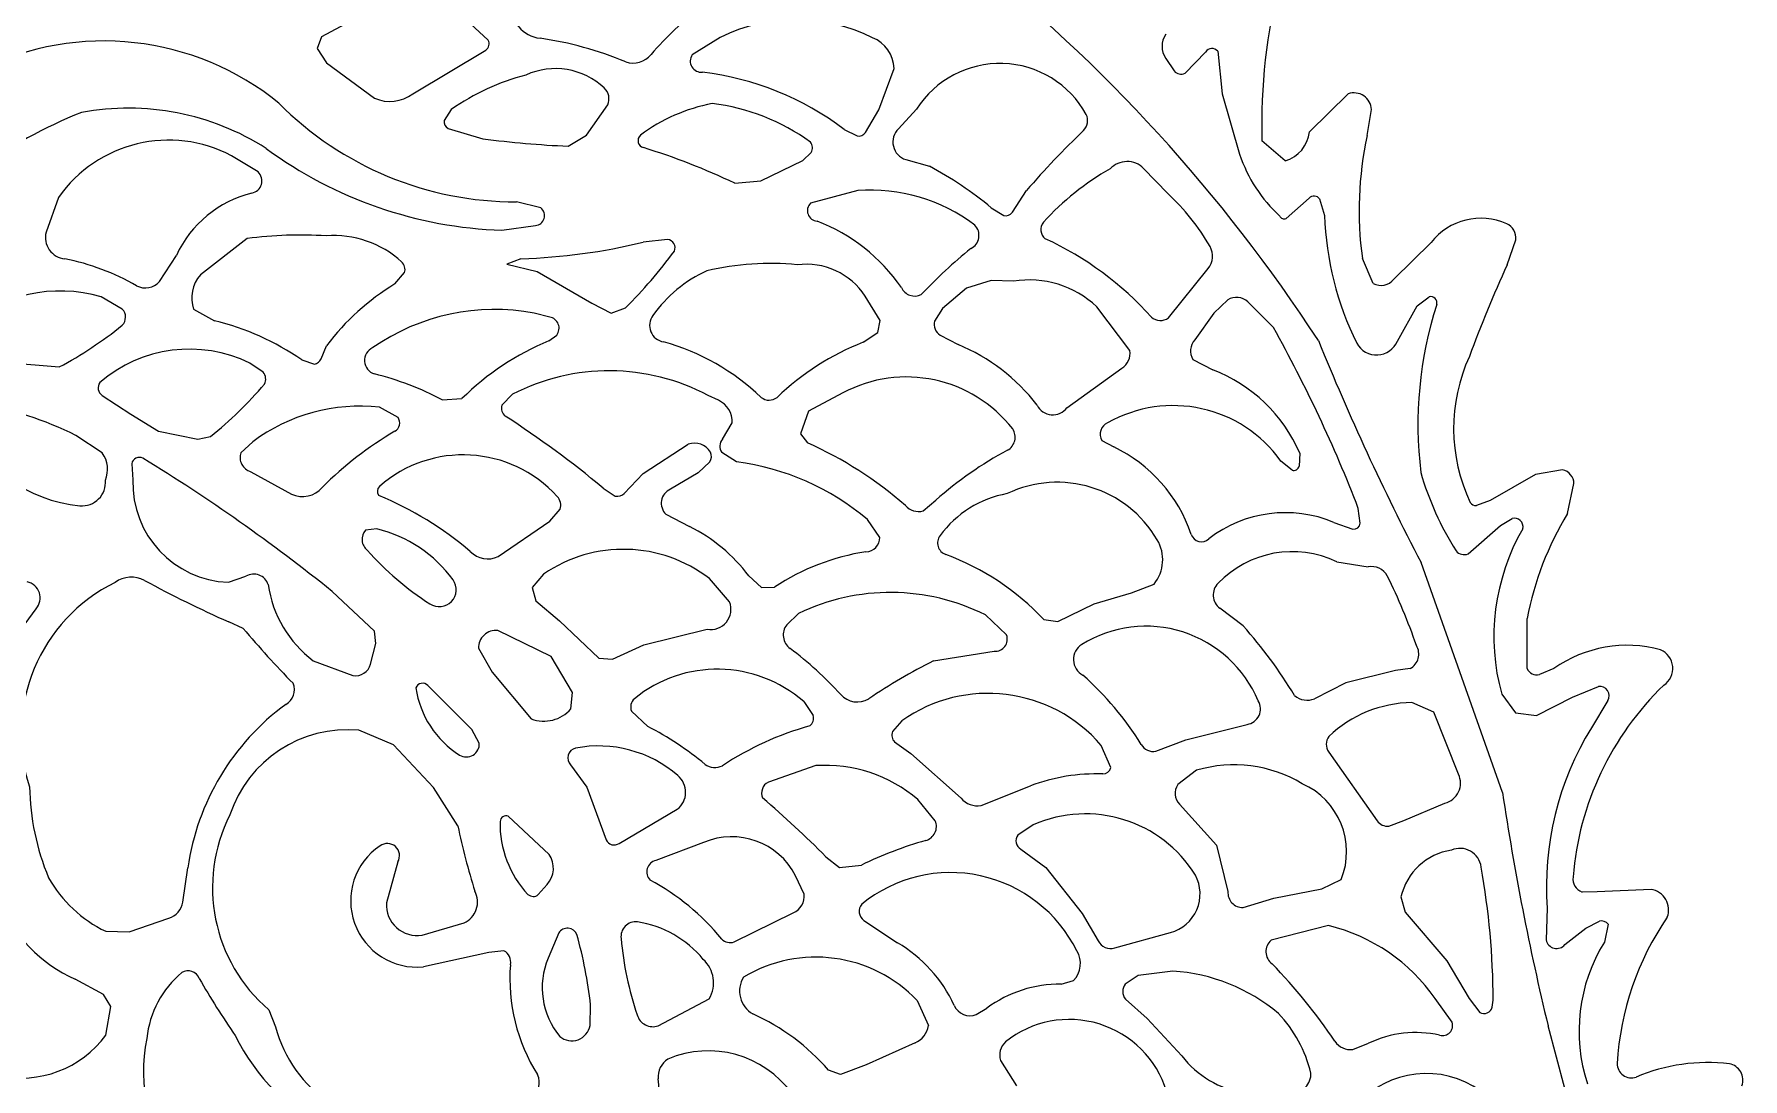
# Model space of a CAD drawing. Header units: millimetres. Extents: x 0.02 to 0.492, y 0.021 to 0.495.
# Drawn here: x 0.3916 to 0.4917, y 0.2789 to 0.34 of the extents above; entities that cross this region are included whole.
import ezdxf

# ---------------------------------------------------------------- set-up
doc = ezdxf.new("R2010")
doc.units = ezdxf.units.MM
doc.header["$MEASUREMENT"] = 0
doc.layers.add('WHITE', color=7, linetype='Continuous')

msp = doc.modelspace()

# ---------------------------------------------------------------- linework, layer by layer
at = {"layer": 'WHITE'}
for p, q in [((0.4117785036860717, 0.3416536652928869), (0.4084531829881024, 0.339860652427366)), ((0.4182225356753611, 0.3396777183222217), (0.4161577554676472, 0.3415717031806984)), ((0.4084531829881024, 0.339860652427366), (0.4082133982469345, 0.3391892112326935)), ((0.4082133982469345, 0.3391892112326935), (0.4087489895848417, 0.3383541334406533)), ((0.4318065213705797, 0.3398378614359144), (0.4301570912331882, 0.3388138097384978)), ((0.4087489895848417, 0.3383541334406533), (0.4115637401599232, 0.3362729821923441)), ((0.4138084738332923, 0.3365326713810984), (0.4180761031383607, 0.3390938432906183)), ((0.4578833204307007, 0.3386013039361551), (0.4583733330322997, 0.3378715766152127)), ((0.4590138052659566, 0.3377348634799693), (0.4602217273891068, 0.338981295835191)), ((0.4609255310502973, 0.3390262130858164), (0.4611954591677767, 0.3365263573913855)), ((0.4410858712315043, 0.3355935926657813), (0.4419859597938423, 0.3380209509216989)), ((0.4611954591677767, 0.3365263573913855), (0.4622088221423705, 0.3329959255297933)), ((0.4685697014407812, 0.3365305931634762), (0.4662922721259983, 0.3343185620587991)), ((0.4160559456727663, 0.335615328798838), (0.4156315542890465, 0.3349676308007748)), ((0.4239670715434915, 0.3341052105771719), (0.4252158067778229, 0.3358871864990819)), ((0.44030315599118, 0.3342634015655066), (0.4410858712315043, 0.3355935926657813)), ((0.443295627928914, 0.33563924753629), (0.4422329553578565, 0.3344883419272189)), ((0.4696701634852152, 0.334090467800795), (0.4699236096346519, 0.3356125987252425)), ((0.4158660703930027, 0.3345104484996577), (0.417912393021401, 0.3339065660169125)), ((0.439064387048623, 0.3344441606149962), (0.4398144645458683, 0.3340673689322578)), ((0.4228978170357581, 0.3334718810924638), (0.4239670715434915, 0.3341052105771719)), ((0.4648738621110381, 0.3326124566565754), (0.4635179266614974, 0.3337909365527633)), ((0.4047477188423979, 0.3319590204231891), (0.4031988034914394, 0.3329093779481167)), ((0.4341879729829272, 0.3314464562136885), (0.4366331118063563, 0.3326351887883914)), ((0.4366331118063563, 0.3326351887883914), (0.4371253371641802, 0.3331081992473489)), ((0.4426606288917875, 0.332683325551056), (0.4440463434367629, 0.3322989035540685)), ((0.4580020961693014, 0.3306934175377643), (0.4565905559878312, 0.3321671375059868)), ((0.4326515902951049, 0.3312984817110393), (0.4341879729829272, 0.3314464562136885)), ((0.3930576575650448, 0.3304679451751945), (0.3923309475179815, 0.3284300508123071)), ((0.4212969820493424, 0.329857923388065), (0.4198832849537583, 0.3302098780803096)), ((0.4398507563945044, 0.330875579272348), (0.4370889243010606, 0.3301325578364502)), ((0.4489058316549704, 0.3296011453343995), (0.4497399215644778, 0.3308726586819264)), ((0.4649263357863123, 0.3292368406232906), (0.4662818958834085, 0.3304232334123489)), ((0.466888629865935, 0.330379495142188), (0.4671772403923185, 0.3294218306621146)), ((0.4476725954216788, 0.3298662479281816), (0.4484030773024892, 0.3294098151386952)), ((0.4190237181692421, 0.3285491704056476), (0.4209871209358713, 0.3288285600744816)), ((0.4041051270998785, 0.3280615233232428), (0.4013655065901086, 0.3259373939000807)), ((0.4287193797000153, 0.3280063397758914), (0.4272894163369884, 0.3278509484557739)), ((0.4734207603982172, 0.3278304248249835), (0.4712374743208905, 0.3256906035282484)), ((0.4778735594570641, 0.3265298814919023), (0.4783818800967333, 0.3279895817939677)), ((0.3989687081086025, 0.3255514131943453), (0.3999605031515577, 0.3270806491517473)), ((0.4201372068613531, 0.3268819620775993), (0.4193154179445011, 0.3265580545701054)), ((0.4193154179445011, 0.3265580545701054), (0.4210816953443478, 0.3261320450082517)), ((0.4210816953443478, 0.3261320450082517), (0.4242813438030384, 0.3242815718955592)), ((0.4580370268053852, 0.3234259998624934), (0.4603760150543104, 0.32631110252305)), ((0.4700301611086926, 0.3254411315461757), (0.4693941834691104, 0.3268999979986313)), ((0.4127565641171609, 0.3254042907248992), (0.413326339916058, 0.3260671331599829)), ((0.4462141095198932, 0.3251533138353332), (0.4448151341451732, 0.3239670386139251)), ((0.4476573159739978, 0.3256034561804096), (0.4462141095198932, 0.3251533138353332)), ((0.448979041752166, 0.3255628887119902), (0.4476573159739978, 0.3256034561804096)), ((0.3967965648384256, 0.3239376160205415), (0.3955603456433546, 0.3246544225273541)), ((0.4242813438030384, 0.3242815718955592), (0.4254239379310402, 0.3237036275568413)), ((0.4411743711858902, 0.3232577931879171), (0.4402868064254253, 0.3246960577560171)), ((0.4615190051468763, 0.3244679291838521), (0.4606994634666159, 0.323694898929292)), ((0.4641839357926769, 0.3228576685877538), (0.462690589460811, 0.3243544256726467)), ((0.4714454303195952, 0.3220569973479916), (0.4726067538423873, 0.3241295273994399)), ((0.4726067538423873, 0.3241295273994399), (0.4733063013679971, 0.3246611314611131)), ((0.4009651527456544, 0.3239249400737014), (0.402185406938719, 0.3232464807980541)), ((0.4218163709802358, 0.3234696310445883), (0.4209151092765769, 0.3236924872035957)), ((0.4254239379310402, 0.3237036275568413), (0.4262525632755322, 0.3240092053724259)), ((0.4410304700772722, 0.3225578857147905), (0.4411743711858902, 0.3232577931879171)), ((0.4448151341451732, 0.3239670386139251), (0.444341340462417, 0.3232292896801562)), ((0.4557799760164772, 0.3215110282894539), (0.4538411395613831, 0.3240690107765877)), ((0.4606994634666159, 0.323694898929292), (0.4595805372348996, 0.3221351663827565)), ((0.4217666518059149, 0.3220813613656013), (0.4222267812667991, 0.3224163805757502)), ((0.4401764500924977, 0.3219948314289964), (0.4410304700772722, 0.3225578857147905)), ((0.4446797269384755, 0.3224057171334335), (0.4457290110051194, 0.3218593098699079)), ((0.4084325222089075, 0.3210185299618899), (0.4087528478229128, 0.3217910328278217)), ((0.3900325901027457, 0.3208121013341214), (0.3931000310142069, 0.320547543067599)), ((0.4050516808881792, 0.3202426444697418), (0.4042643563895832, 0.3207723452569182)), ((0.407298491456269, 0.3209685186046481), (0.4080478965679773, 0.3207182315627907)), ((0.4520991746903752, 0.3181647147383713), (0.4553049234136022, 0.3204721125020327)), ((0.459479630942406, 0.3209852155030063), (0.4606418499238986, 0.3203759843112487)), ((0.3956198085116462, 0.3188815799378498), (0.3972947419396871, 0.3177853445389345)), ((0.41294047187289, 0.317591076812214), (0.4118553648603526, 0.3181952230488933)), ((0.4155265131074083, 0.3186229127377216), (0.4166795964337817, 0.3186981112807413)), ((0.4196378807259675, 0.318951784002049), (0.4190199142494722, 0.3183105137774352)), ((0.4317037484253517, 0.3185999042709501), (0.4310943115196395, 0.3188764635140557)), ((0.4389810584496602, 0.3190277453999261), (0.4369744142603798, 0.3179583604990479)), ((0.3972947419396871, 0.3177853445389345), (0.3989184033411903, 0.3167959827985845)), ((0.4319325687862829, 0.3163281121854122), (0.4325034814542967, 0.317273280206276)), ((0.4369744142603798, 0.3179583604990479), (0.4365084669158712, 0.3166272864694967)), ((0.3956261854097639, 0.3155176391483842), (0.39407539940894, 0.316544985805737)), ((0.3989184033411903, 0.3167959827985845), (0.4012133697116448, 0.316331282509707)), ((0.4012133697116448, 0.316331282509707), (0.4019617238288449, 0.3164722779330672)), ((0.4044322828551266, 0.3161709092442544), (0.4037429276308163, 0.3155310910842798)), ((0.4365084669158712, 0.3166272864694967), (0.4369198923280032, 0.3161116291352872)), ((0.4541501617442361, 0.3162517875834152), (0.4548407871910875, 0.3158708856937351)), ((0.4272901262753506, 0.3143105808698733), (0.4299334208006878, 0.3160300914717524)), ((0.4327519657096464, 0.3149895082638386), (0.4318920298169391, 0.3155382524240093)), ((0.4657273696362784, 0.3154938731203809), (0.4656919024719823, 0.3147437432830211)), ((0.3973493020471575, 0.3148843847836833), (0.3974145176861759, 0.3139365393173322)), ((0.4043176598604667, 0.314412743452162), (0.4067040971645233, 0.3131053460168687)), ((0.4261853845335366, 0.3131457772830536), (0.4272901262753506, 0.3143105808698733)), ((0.4305026534311652, 0.3143608429147343), (0.4288880476072245, 0.3133954397210789)), ((0.4311919458646971, 0.3149859281512849), (0.4305026534311652, 0.3143608429147343)), ((0.465280905829074, 0.3145024724851226), (0.4646276488760372, 0.315036599283189)), ((0.4795250998300889, 0.3142617164063952), (0.4768865588256855, 0.3127320856116994)), ((0.4811188323592907, 0.3145272070299522), (0.4795250998300889, 0.3142617164063952)), ((0.4249423307664535, 0.3134630177924837), (0.4256603062494406, 0.3129912216707969)), ((0.4814018699053045, 0.3119667340834131), (0.4817831809213445, 0.3137189564448698)), ((0.4218237841145184, 0.311517074044983), (0.422431370509234, 0.3122191252460886)), ((0.4436865179769625, 0.3121258456267114), (0.4444256924108642, 0.312748016882173)), ((0.4692755777604546, 0.3114044013844818), (0.4691571930647737, 0.3122712320827155)), ((0.4768865588256855, 0.3127320856116994), (0.476069933327287, 0.3124435824210364)), ((0.4188070451238148, 0.3094573051892385), (0.4218237841145184, 0.311517074044983)), ((0.4286214991831268, 0.3119225634838319), (0.4300059612388853, 0.3112048780433087)), ((0.4411455595365462, 0.310569581743382), (0.4404262104705673, 0.3116113309339839)), ((0.4677331794942043, 0.3114526859453103), (0.4688385091372236, 0.311051850881168)), ((0.4755874045471323, 0.3096051932346896), (0.477483039161638, 0.3112703807137045)), ((0.477483039161638, 0.3112703807137045), (0.4781569025525229, 0.3116700282830533)), ((0.4116961162339766, 0.3110746903585294), (0.4110387198562628, 0.3109956179827046)), ((0.4678978684748743, 0.3091477036600488), (0.4697259564349171, 0.3088413509113861)), ((0.4030084308885903, 0.3079453458225598), (0.4040347302880467, 0.308305861258615)), ((0.4214593838432276, 0.3084228030901596), (0.4207888710172958, 0.3076365798907293)), ((0.4323479246722646, 0.3067960222924001), (0.4311784598895297, 0.3081612078087484)), ((0.4334719922183421, 0.308321761307836), (0.4342164922377199, 0.3076371805705257)), ((0.477602091579182, 0.2956419401693536), (0.4728313963526328, 0.3090971767557225)), ((0.4115550731426952, 0.3050866124770116), (0.4090736061120477, 0.3074153358971086)), ((0.4207888710172958, 0.3076365798907293), (0.42100464908658, 0.3068604891583946)), ((0.4342164922377199, 0.3076371805705257), (0.4349798981548578, 0.3076647917747388)), ((0.4536993661007969, 0.306677403494621), (0.4558844046242103, 0.3073206007048132)), ((0.4558844046242103, 0.3073206007048132), (0.4572070304584013, 0.3078443396199045)), ((0.3897546876231501, 0.3036712090950127), (0.3917508711601784, 0.306398532710183)), ((0.42100464908658, 0.3068604891583946), (0.4223890477408268, 0.3056839100636798)), ((0.4363929618169313, 0.30612278085227), (0.4356967329780591, 0.3054569754221053)), ((0.4515619174960053, 0.3056456445780736), (0.4536993661007969, 0.306677403494621)), ((0.4624147295971841, 0.3053959465344366), (0.4610499646679151, 0.3064234392273265)), ((0.4038727506863808, 0.3052458465603489), (0.4030247950939136, 0.3056327360832342)), ((0.4219129231659816, 0.3036036748872567), (0.4187797186605126, 0.3051160538395082)), ((0.4223890477408268, 0.3056839100636798), (0.4247038669972747, 0.3035127544243998)), ((0.4273324694040516, 0.3042827864932692), (0.4310408895329729, 0.3051995694427414)), ((0.4485662290491428, 0.304868236663119), (0.4473235408752116, 0.3060366765652242)), ((0.450743313444711, 0.3057739819183548), (0.4515619174960053, 0.3056456445780736)), ((0.479036156691732, 0.3029023547589421), (0.4790381909407558, 0.3058331027446072)), ((0.4113218032023547, 0.3031609965126055), (0.411640311892571, 0.3043713451455056)), ((0.411640311892571, 0.3043713451455056), (0.4115550731426952, 0.3050866124770116)), ((0.4255005002160314, 0.3034376510637996), (0.4273324694040516, 0.3042827864932692)), ((0.4079751665798191, 0.303355046731998), (0.4102903316033831, 0.3024915464609598)), ((0.4176457160577605, 0.3040849436567645), (0.4184515498998607, 0.3026832510106738)), ((0.423143775088268, 0.3015037359487626), (0.4219129231659816, 0.3036036748872567)), ((0.4247038669972747, 0.3035127544243998), (0.4255005002160314, 0.3034376510637996)), ((0.4442874286543362, 0.3033414793135893), (0.4478410800726169, 0.3039053127012596)), ((0.4184515498998607, 0.3026832510106738), (0.4207427923635623, 0.2999555817490334)), ((0.4713269331815563, 0.3027754942423028), (0.4684261233140207, 0.3020565317172655)), ((0.4721988935956841, 0.3028934827501754), (0.4713269331815563, 0.3027754942423028)), ((0.480612447247339, 0.3028969523722939), (0.4797584689921059, 0.3025495393111793)), ((0.4172607727295217, 0.2993217283303102), (0.4146820937392746, 0.3018983096081657)), ((0.4230623777857045, 0.3005337467638403), (0.423143775088268, 0.3015037359487626)), ((0.4684261233140207, 0.3020565317172655), (0.4665934548252871, 0.3011295457088047)), ((0.4775515861081755, 0.3014032416461074), (0.4783631573132548, 0.3003108492438288)), ((0.4795975214864182, 0.3001567483417843), (0.4817069927833117, 0.3012262864886412)), ((0.4817069927833117, 0.3012262864886412), (0.4832179833623006, 0.3018430228645501)), ((0.4275623367005544, 0.2995082173648673), (0.4266120456258258, 0.3003966822208991)), ((0.4366906137570556, 0.3009596926280544), (0.4372469034565455, 0.3001487032495648)), ((0.4735804400666191, 0.3003401364207549), (0.4722916159089237, 0.300901962451178)), ((0.475022870198743, 0.2967062175801966), (0.4735804400666191, 0.3003401364207549)), ((0.4783631573132548, 0.3003108492438288), (0.4795975214864182, 0.3001567483417843)), ((0.4837621778394695, 0.3010206962610476), (0.4828025086740818, 0.2994245941312342)), ((0.4126717439124915, 0.2984306124475732), (0.4106430191032037, 0.2992830558922623)), ((0.4176959294329025, 0.2985280906931949), (0.4172607727295217, 0.2993217283303102)), ((0.442435101811362, 0.2998434150058109), (0.4418881231591228, 0.2992051680396525)), ((0.4590600015789155, 0.2987319041226031), (0.4626485166287061, 0.2996306004225978)), ((0.4150194886562757, 0.2959382000382732), (0.4126717439124915, 0.2984306124475732)), ((0.4420114022141491, 0.2985984218041306), (0.4429601871106674, 0.2979234846225978)), ((0.4546602018513808, 0.2971107969624317), (0.4541040288766333, 0.2984013307442012)), ((0.4573126873358586, 0.2980529944932454), (0.4590600015789155, 0.2987319041226031)), ((0.4230448004565813, 0.2972514533581971), (0.4239846488958815, 0.2959483921034484)), ((0.4373901633667789, 0.2972138657286251), (0.4346184553249852, 0.2962529549354876)), ((0.4429601871106674, 0.2979234846225978), (0.4458992144624348, 0.2953105664745239)), ((0.4674271715382946, 0.2980077455101892), (0.4702658594301358, 0.293987358803711)), ((0.4596944897662597, 0.2969413565175055), (0.4585851049383106, 0.2961008700837932)), ((0.4164387519832248, 0.2936834511810845), (0.4150194886562757, 0.2959382000382732)), ((0.4239846488958815, 0.2959483921034484), (0.4251164975629011, 0.2928647104580188)), ((0.4443927240675941, 0.2939893788427095), (0.4433792759325154, 0.2952309447508593)), ((0.4470698760136564, 0.2948809328903644), (0.449969206459287, 0.2960311094650744)), ((0.4217857976974748, 0.2920219952205309), (0.4193941674089943, 0.2942573593312246)), ((0.4258817207079078, 0.292662247924418), (0.4292817982586977, 0.2946577412933643)), ((0.4586979020916608, 0.2949603115781109), (0.4608636861344599, 0.2925672003970304)), ((0.4718198755015225, 0.2940041720575244), (0.4742278289652417, 0.2950163112228443)), ((0.4501252544035353, 0.2937464707339388), (0.4492237196719213, 0.2931537857236525)), ((0.4709447966530115, 0.2936693313955405), (0.4718198755015225, 0.2940041720575244)), ((0.4308301412753942, 0.2927210850472246), (0.4280326727461091, 0.2916698977411949)), ((0.4494103789553913, 0.2923279485893089), (0.4508636780489647, 0.2912466519162727)), ((0.4608636861344599, 0.2925672003970304), (0.4615289117746078, 0.2898466460105779)), ((0.4003496195728695, 0.2892287205809213), (0.4006342001626488, 0.291232166042018)), ((0.4129264532932991, 0.2915768014282387), (0.4122551660402102, 0.2891760556610441)), ((0.4379933136679307, 0.2918841438022901), (0.4387764007758205, 0.2912546595458434)), ((0.4387764007758205, 0.2912546595458434), (0.4400699777749393, 0.2913927022198312)), ((0.4508636780489647, 0.2912466519162727), (0.4530007483547905, 0.2885653763787798)), ((0.421144435084763, 0.2896628810423689), (0.421666409027077, 0.2902558123566201)), ((0.4367170034960266, 0.2896978550912662), (0.436216175851766, 0.2907706643340464)), ((0.4670310423106119, 0.2900056612510324), (0.4681580344760316, 0.290551045654687)), ((0.4624115459827194, 0.2889134732636462), (0.4642063237555607, 0.289457634714495)), ((0.4642063237555607, 0.289457634714495), (0.4670310423106119, 0.2900056612510324)), ((0.4716568748857485, 0.2895325427367665), (0.4718983939795713, 0.288629624648802)), ((0.4831343413835532, 0.2898319403040904), (0.4822626351696889, 0.2898164865996021)), ((0.4862968584473674, 0.2899707108494088), (0.4831343413835532, 0.2898319403040904)), ((0.3972022687224261, 0.2874885612987275), (0.3995173476069151, 0.288283164642324)), ((0.432612709961427, 0.2868928454313953), (0.4360723933670405, 0.2886034476642837)), ((0.4402026545650955, 0.2881551878960258), (0.4421797472813538, 0.2868448261189948)), ((0.4530007483547905, 0.2885653763787798), (0.4539276744501076, 0.2869606466892128)), ((0.4718983939795713, 0.288629624648802), (0.4743396811549836, 0.2857837128569209)), ((0.4802216009442545, 0.2888641340554946), (0.4801558096097533, 0.2870128671157718)), ((0.4824798042094763, 0.287706428815589), (0.4832795282109137, 0.2881048348982062)), ((0.3958277191046286, 0.287518824988714), (0.3972022687224261, 0.2874885612987275)), ((0.4143426409204615, 0.2872926125350569), (0.4168011774326496, 0.2880135250987965)), ((0.4223508179824526, 0.2874220485106236), (0.4217202284993932, 0.2859470330453971)), ((0.4548988296758685, 0.2865421726457637), (0.4581619313946096, 0.2874450237328021)), ((0.4674127478915099, 0.2878482302067672), (0.4640541598848986, 0.2869903556444465)), ((0.4812586101851975, 0.2867403599819001), (0.4824798042094763, 0.287706428815589)), ((0.4837937753425712, 0.2879391786856645), (0.4835628365527748, 0.2868873645430929)), ((0.4182509068884858, 0.2862824284891664), (0.4144275671682107, 0.285441679038237)), ((0.4191390084443563, 0.2863774179095312), (0.4182509068884858, 0.2862824284891664)), ((0.4582966433869793, 0.2851921890668805), (0.4562744440316286, 0.2849302624032006)), ((0.4743396811549836, 0.2857837128569209), (0.4756561814032969, 0.2835917447695184)), ((0.3956860990292775, 0.283826619401103), (0.3940430633550048, 0.2847095287097612)), ((0.4517685602668981, 0.284421876971513), (0.4524919578153755, 0.2846355773240188)), ((0.4562744440316286, 0.2849302624032006), (0.4555169801095443, 0.2844335569573301)), ((0.3961237564159441, 0.2831180680537074), (0.3956860990292775, 0.283826619401103)), ((0.3958311202656652, 0.2814386165754147), (0.3961237564159441, 0.2831180680537074)), ((0.4241780476786317, 0.2820075412254052), (0.4242162971133538, 0.2832106508008365)), ((0.4281712943373902, 0.2819849929414511), (0.4311593942985604, 0.2835674711864268)), ((0.4433374725017217, 0.2834700524036192), (0.4439868305503487, 0.2820017310496646)), ((0.4555255182756033, 0.2835423771093136), (0.4567973021135275, 0.2824059960887652)), ((0.4746504580499623, 0.2821911046596091), (0.4736615087461601, 0.2835772555186649)), ((0.4756561814032969, 0.2835917447695184), (0.4762755211471741, 0.28276973302577)), ((0.4769923117674071, 0.2830742403695838), (0.4770532344722594, 0.2834925513136996)), ((0.4053790051385672, 0.2829178542397577), (0.4057722634002147, 0.2819328164260723)), ((0.4467913916825666, 0.282653782904885), (0.4474070761227916, 0.28301770453983)), ((0.4567973021135275, 0.2824059960887652), (0.4588179792823543, 0.2802201671781341)), ((0.4812587647431137, 0.2783119534665339), (0.4802709048213723, 0.2819796371728349)), ((0.4432080641734748, 0.2809974223991882), (0.4403453084365757, 0.2797114072419204)), ((0.4688412572650482, 0.2806019523178643), (0.4697598864392652, 0.2809614306557847)), ((0.4388410132017362, 0.279129761433512), (0.4381443896108216, 0.2793954910409407)), ((0.4403453084365757, 0.2797114072419204), (0.4388410132017362, 0.279129761433512)), ((0.4482122973231536, 0.2799553430562466), (0.4491521923241446, 0.278464529063877))]:
    msp.add_line(p, q, dxfattribs=at)
for centre, radius, start, end in [((0.3874027898085432, 0.2702898837107353), 0.0948197651565851, 33.11772933958479, 51.66255388210485), ((0.4985969245796271, 0.3347092238187457), 0.0350910151811401, 166.0345798807656, 181.499528905942), ((0.4214540233555618, 0.3416578796715702), 0.0018817281321427, 175.7399069059418, 263.9194197820977), ((0.444281035950664, 0.324422825487482), 0.0219349390982675, 128.3048430035256, 138.9079187163842), ((0.4362425569997925, 0.3309196292792262), 0.0099605861727227, 63.2863727457615, 116.446302905942), ((0.3957244476025653, 0.3234109322092194), 0.0162160143512516, 50.83806200483281, 116.4955495491301), ((0.4177966537382978, 0.3394742273502271), 0.000472, 306.3028889059435, 25.53897290594496), ((0.4183008737409281, 0.319326054629202), 0.020672799803738, 67.33206454745837, 81.78520266204255), ((0.4399293783819167, 0.3379156773334832), 0.002059274054674, 2.930334905942106, 67.41789654077374), ((0.4589332106350558, 0.3393105426539358), 0.001267, 145.690734905941, 214.0404459059412), ((0.4605896345509784, 0.3387529686133283), 0.000433, 39.12760190593934, 148.1758079059429), ((0.4266855011377327, 0.3397145820917962), 0.0013774306683879, 252.3541857010007, 320.5861120713188), ((0.4306996207246, 0.338450310865073), 0.0006530464608531, 146.1776149059447, 275.5800524996909), ((0.4481723060227691, 0.3325269902503649), 0.0057851650490612, 28.94781012073882, 147.4543039059423), ((0.4238196385375347, 0.3245481897624572), 0.0135187459976522, 104.5544152041157, 125.0499889059419), ((0.4221518532982655, 0.3338353741359135), 0.0041729921421315, 46.77685932893743, 114.4842392573448), ((0.4286967465394472, 0.3207450299015824), 0.0171800509903405, 52.88119590594177, 83.09188018693), ((0.458786595956826, 0.3382390310412466), 0.000553, 221.642026905945, 294.25929390594), ((0.4124581235818786, 0.3383734981514673), 0.002283, 246.9360709059416, 306.2621479059416), ((0.4244288946171362, 0.3362391748495053), 0.0008620478800336, 335.9008779059381, 47.64356568785512), ((0.4689093398543708, 0.335574104403472), 0.001015, 2.173488905943195, 109.5493789059424), ((0.4052171147821982, 0.308622189450236), 0.028922531344645, 111.9618860879978, 139.5417589200017), ((0.3971354734807528, 0.3206604943708326), 0.0150362488190875, 57.47276532358947, 100.4804292221371), ((0.4198463136203076, 0.34978173012951), 0.0195718869686928, 224.8266585856845, 270.1082319059419), ((0.433168004939781, 0.3260641181252223), 0.0100626669482857, 100.4828391038146, 126.8940128487898), ((0.4299299310097501, 0.3239238455568132), 0.0121169849091424, 53.83689211562664, 83.33063890164497), ((0.4524455624049193, 0.3349773220582501), 0.0008631551445064, 316.5117878276128, 23.90448272174776), ((0.4160710169656189, 0.3349043176433754), 0.000444, 171.8018369059434, 242.5101559059433), ((0.4398953231325978, 0.3345729437426985), 0.000512, 260.9134119059435, 322.801765905938), ((0.4429927548035834, 0.3337151920049703), 0.001084, 134.5010229059405, 252.1582379059403), ((0.484051899501497, 0.3016442732625925), 0.0450733884256733, 133.4187963889157, 139.5742469059418), ((0.4643452162041261, 0.3344946252210523), 0.001955, 285.6884939059429, 354.8330629059423), ((0.3995161322366713, 0.3259236395169052), 0.007897, 62.20314990594201, 144.8690519059416), ((0.4198483061237752, 0.353213095727155), 0.024677705678601, 233.647239335536, 268.0851459059418), ((0.4252111105235867, 0.388809550624521), 0.055386, 262.4275879059418, 267.6062449059419), ((0.4274138098519762, 0.3337964655463069), 0.0004261795793099, 132.2942881686071, 255.4667603775982), ((0.4159791900271463, 0.296460844833341), 0.0386216244339539, 64.4254179059418, 72.94444986134694), ((0.4367158667716007, 0.3333779678849311), 0.0004903479583134, 326.6221769059457, 42.04760341868512), ((0.4901100857291776, 0.3297054246241807), 0.020905, 167.891682905942, 187.7122949059418), ((0.4337751806514008, 0.3130690617440953), 0.021801, 50.3968129059419, 61.89215590594181), ((0.4627987697775489, 0.3179236803431547), 0.0164027222355352, 119.8750295073352, 137.4229557937811), ((0.4556195015658228, 0.3311947256470502), 0.0013742385214738, 45.04001890594253, 136.152983705506), ((0.4704285280437106, 0.3357654584833155), 0.0086737464734203, 198.6206369059421, 227.4200391986285), ((0.4042459816851274, 0.3314372353946651), 0.0007238782984575, 281.345251600955, 46.12211690594179), ((0.4059777492518168, 0.3242862353855005), 0.0066344554356837, 103.8607121165732, 155.0898079059419), ((0.4375173210122376, 0.3296940693813847), 0.0006130219142682, 134.3330279059446, 265.3674673263962), ((0.4405584817437481, 0.3206563617111879), 0.0102436947793403, 53.10881298840766, 93.96165690594181), ((0.449240151099546, 0.3211584015247861), 0.012949448319259, 29.80366115729941, 47.41938390594174), ((0.4665675962860208, 0.3301562946928885), 0.000391, 34.80918090594286, 136.9444019059391), ((0.420943776444025, 0.3294029269041529), 0.000576, 274.3156359059441, 52.17845190594127), ((0.4485070758327357, 0.3298927440213545), 0.000494, 257.8469769059424, 323.8230669059429), ((0.4648089826098311, 0.3294782469206079), 0.0002684190164923, 201.7721324710057, 295.9254569059435), ((0.485470589089959, 0.3300675613682095), 0.0183047418642892, 182.0216249059418, 206.3605469294742), ((0.4763398660296476, 0.3255526113785777), 0.0037026492926114, 65.94736931235785, 142.034652905942), ((0.3935455636777657, 0.3281239954824197), 0.0012525822450287, 165.8571959059417, 264.6133300921265), ((0.4071911963366932, 0.3053601034283913), 0.0229102223598283, 86.13741172755434, 97.7414299059419), ((0.409191610378089, 0.3223601206880528), 0.005875969725551, 47.65395667465076, 94.46156588092083), ((0.4336444591664088, 0.3191285212442488), 0.0106635200159414, 34.6642167716441, 68.98913700113238), ((0.4460955336003352, 0.3282493422204238), 0.0008569888391511, 296.3257705117715, 44.4081722972162), ((0.4512694557939199, 0.328593929856196), 0.0006959288682779, 142.0977240357491, 230.9405321606746), ((0.4774538443440678, 0.3280882704532097), 0.0009332683481659, 353.9298969059415, 64.95155182870377), ((0.4190852177411516, 0.361526994043106), 0.034661, 271.7392399059419, 283.6917509059419), ((0.4067415786396794, 0.3437617832393236), 0.0277640568694191, 314.6474569059419, 323.7176563091492), ((0.4286710940226107, 0.3275198222422256), 0.000488907779859, 337.4069232762344, 84.33209490594032), ((0.465282598855675, 0.3042874954774577), 0.0298605633298326, 129.0374184890543, 136.6326292203499), ((0.442887701484543, 0.3108092733731331), 0.0189857807498682, 41.77468460406214, 65.26778052092038), ((0.4594738701769866, 0.3270276922500238), 0.0011521138036175, 321.5392589059437, 29.47931483260587), ((0.3907345288895326, 0.3132613598942702), 0.0138794383109246, 60.18827920344319, 78.81017192716207), ((0.4126915342869057, 0.3262332517473816), 0.0006561810511458, 345.335434905939, 45.71444210698884), ((0.4342561532420848, 0.3190411253002716), 0.0078308469631184, 114.4036295466264, 144.7381005976575), ((0.4347006577954418, 0.3108456845443195), 0.0157622421897231, 84.13096504490788, 103.5010897578191), ((0.4368408179248531, 0.3224411697541995), 0.0041181739456726, 33.19879290594135, 97.3718051265627), ((0.5456071369881766, 0.2954482438293266), 0.0745245310280506, 155.3505189059417, 159.8133117883474), ((0.3981510191079807, 0.326240371040641), 0.001069241888307, 241.126845913068, 319.8836139059432), ((0.4029624439958687, 0.3245736523842193), 0.0021, 139.5035659059428, 197.9935919059423), ((0.4200577704520186, 0.3132892830461631), 0.014145, 121.0756049059419, 143.055383905942), ((0.4431866265161514, 0.3255458790270938), 0.000848071054471, 204.5461373723939, 297.2540428771704), ((0.4499043320563545, 0.3199151841470386), 0.005723, 46.53650490594192, 99.30437890594202), ((0.470493440665976, 0.3262452186383513), 0.000928, 240.0513489059414, 323.2985389059425), ((0.3931544287027606, 0.316263534333905), 0.008729, 74.000829905942, 130.4045729059419), ((0.4620348625713812, 0.3236893104597109), 0.000934, 45.4072419059429, 123.5256249059418), ((0.4958420862722052, 0.3171501942634911), 0.0231913697455013, 162.2976091430411, 186.8669658206127), ((0.473398188844514, 0.3243068611282933), 0.0003659928647623, 343.3604781347332, 104.5404579059413), ((0.3962960453946199, 0.3234634139022939), 0.000689483402685, 316.3180428989166, 43.45339890593858), ((0.3986379726825395, 0.3084065928537977), 0.015258, 55.41660890594184, 76.55589390594183), ((0.4185847629269501, 0.3114534973757717), 0.0124588677701788, 79.21972190594205, 124.8557400374736), ((0.4217131339027206, 0.3228228180068207), 0.000655, 321.6462359059397, 80.93157690593863), ((0.4286362614911461, 0.3229782430475513), 0.0009695824036837, 142.9824843556158, 261.3189537595125), ((0.4451018233886407, 0.3230604503514376), 0.000779, 167.4824559059422, 237.1907459059415), ((0.4575609851442467, 0.324039421015719), 0.0007764671109352, 228.524902688572, 307.8130279059429), ((0.3821504163762326, 0.3411470210837), 0.0233287924088661, 297.9927959059419, 308.883064736553), ((0.4603017245846329, 0.3214924807624221), 0.000966, 138.2941929059424, 211.676275905942), ((0.3926303382278959, 0.2827821047172616), 0.0820120000000032, 21.07384490594202, 29.2522089059417), ((0.4007347352071731, 0.3135634068624715), 0.0080266442842726, 63.91282890594187, 130.8190352530139), ((0.4118024350795991, 0.3209273478926306), 0.0008225047050718, 114.2689698089487, 253.0033973301024), ((0.4279990243336948, 0.3071942913491416), 0.016139, 112.7162979059419, 134.5371099059419), ((0.4248116640352229, 0.3089406420800802), 0.0135865043465108, 46.29715104666845, 74.29237530171143), ((0.4459284243511804, 0.3074447773378811), 0.0156457432526207, 111.5700379059418, 133.6369023865822), ((0.4413591129417435, 0.3113537041376859), 0.0113782143100397, 37.73906546668952, 67.41470690594173), ((0.4547904346509087, 0.3213354353345017), 0.001005, 300.7924129059432, 10.06232690594262), ((0.606915027225558, 0.3790059134382064), 0.1512139263844694, 202.1081160114334, 207.5367069059417), ((0.4702293925137007, 0.3225653481372675), 0.0013180168702722, 208.3281885380911, 337.3131879059408), ((0.4848841449536348, 0.3169433296086933), 0.0101440301082439, 155.4056818592476, 205.2837211629706), ((0.4045270217231771, 0.3198328947363707), 0.0006657042011422, 334.6159383140395, 37.98922090593987), ((0.4079681099464241, 0.3212168888549475), 0.000505, 279.0904399059417, 336.8717939059413), ((0.4073057318633176, 0.3030873452394048), 0.017576549768312, 62.11405390594175, 75.98615638649811), ((0.4252941501097152, 0.3079709588664557), 0.012352, 61.99343990594183, 117.2531869059418), ((0.4574414403331523, 0.3119524755737059), 0.009011, 23.1418129059419, 69.19632190594214), ((0.3958967898072369, 0.3193194834576276), 0.0005181487534877, 142.0972623782461, 237.6859629059434), ((0.3862424148695894, 0.3358273431780975), 0.0249342179503571, 309.0819429059418, 319.2385602631423), ((0.4427017711302645, 0.3120723635290171), 0.0078880314288027, 37.91358068690803, 118.1441129059419), ((0.3850581590168423, 0.2984514501725027), 0.020216, 63.5097999059419, 80.68920290594184), ((0.4107258387916823, 0.3077149152356565), 0.0105409999999999, 83.8486319059419, 126.6592619059419), ((0.4195648489181751, 0.3181286426135333), 0.0005744831706964, 161.5436419059385, 233.1299760532517), ((0.4310955802800896, 0.3173289154798554), 0.001409, 357.7370509059405, 64.42888490594142), ((0.4346618176483088, 0.3193604247266077), 0.0007560075752052, 232.235867798588, 308.4105189493577), ((0.4512735892136225, 0.3187582592882981), 0.0010168021007909, 205.6616935577918, 324.2862169059399), ((0.4583156945389942, 0.3105322917474246), 0.0077543248532454, 35.51223690594188, 119.6576179314536), ((0.3950349862914093, 0.3205737770344954), 0.0081779468906975, 201.4713814473556, 264.9688400126109), ((0.4124660698040562, 0.3172747045931167), 0.0005702181196089, 300.0223805966988, 33.6987769059408), ((0.3868565237858304, 0.2676440055173857), 0.0595811260319144, 50.26586890594186, 57.09921102683233), ((0.4547477755958281, 0.3166215607278497), 0.0007027620464707, 112.5096787869712, 211.7471209059449), ((0.4233487196593851, 0.2986686537061399), 0.0209847707628734, 120.3314747444651, 135.0107378293403), ((0.4324586127138181, 0.3159051431720042), 0.000675, 141.1987539059412, 212.9250749059393), ((0.4269401890939781, 0.2942202348200599), 0.0240588366656407, 49.24805505809748, 65.49302190594204), ((0.4481848284199526, 0.3164377388787033), 0.0008830108688636, 299.9330261087563, 33.05252015745285), ((0.394265285038852, 0.3145540571020728), 0.0016674951812589, 337.5128233175684, 35.30030490594173), ((0.3977973459837226, 0.314798891241976), 0.0004561277395274, 62.96690378616292, 169.1969659059401), ((0.3423704737556828, 0.224392948654655), 0.1064989420115837, 51.22036890594182, 58.50716742197614), ((0.4045574157705398, 0.3152428115840554), 0.000864, 160.5091189059426, 253.8892289059391), ((0.4167535577577426, 0.3079506846041247), 0.0074510728508232, 42.35470743631993, 131.1524795160056), ((0.4302891488668907, 0.3149825594404868), 0.0011062846892242, 31.94662501947205, 108.7568099059407), ((0.4306995771380627, 0.315308434411029), 0.0005885892035551, 326.7748149059428, 26.15951648647469), ((0.4587095038839261, 0.2967134215450663), 0.0214740661688172, 118.0078595478401, 131.6950359059419), ((0.4509471486931017, 0.3078474797403607), 0.0089182657420398, 19.00476896009288, 64.11339690594188), ((0.4309075409210442, 0.3003935827639195), 0.014712, 49.68417690594191, 82.7979499059419), ((0.4653686455739588, 0.3148237056359143), 0.000333, 254.7231849059431, 346.105952905944), ((0.4895590339495579, 0.319150033365974), 0.0174089537310481, 195.911494673179, 212.5391554691916), ((0.4809354091866122, 0.3136992819489668), 0.000848, 1.329441905942992, 77.50813990594254), ((0.3944410015580783, 0.3137923916141898), 0.0013706014561021, 264.8428286393562, 5.185995675175458), ((0.403228782357859, 0.313758170801001), 0.005817, 178.2428459059422, 267.8290819059419), ((0.4073445234942673, 0.3144856572048222), 0.001521645444714, 245.1099999059413, 319.8417336170319), ((0.4121261611156867, 0.3132723792889904), 0.000399311593462, 133.7035062024241, 218.7203303532644), ((0.4257865084863096, 0.3135316825809553), 0.000555, 256.8564579059444, 315.9468899059405), ((0.4292572318599416, 0.312568071007901), 0.000906, 114.0471409059435, 225.4371129059404), ((0.4497296053432638, 0.3069617786944402), 0.0062737985958181, 100.4018016674542, 143.6851129601804), ((0.4515267908295927, 0.3070180803292291), 0.0067801344499784, 30.18544639508906, 115.6030061928098), ((0.4040207600611248, 0.294220968129992), 0.0203530246234632, 49.75634941150997, 67.48449142034055), ((0.4217037028271663, 0.3124483291432062), 0.0007629119752499, 342.5163909059418, 43.20322888979317), ((0.4434154954920594, 0.3130976192620108), 0.0010088593487628, 220.2453209431267, 285.5835029059403), ((0.4760306023440681, 0.312826321086049), 0.0003847542227664, 214.0655585310459, 275.8672329059432), ((0.4256360019097559, 0.302426433336998), 0.009806, 36.95560290594198, 63.53561890594178), ((0.4649013655686229, 0.3046587103888879), 0.0073605213110473, 67.37301590594181, 127.6639181570472), ((0.468871185645265, 0.3114585402538128), 0.000408, 265.4062909059409, 352.3747439059446), ((0.4783014121444142, 0.3111913744445028), 0.0004999925192518, 347.3606210587557, 106.7995039059405), ((0.4975501790557245, 0.3022215079401949), 0.018861, 148.8897429059419, 168.960551905942), ((0.4116257042103655, 0.3104563693669304), 0.0007970819917522, 137.4270469059434, 232.5597629226464), ((0.4098305219171092, 0.3034523672763993), 0.0078473085400984, 36.18255606200537, 76.24699490594169), ((0.4403157714043645, 0.3105663699079522), 0.0008297943481347, 271.1183586714781, 0.2217719059415346), ((0.4452262872019965, 0.3102450332439067), 0.0007010493762606, 141.9355198138658, 251.9506972121847), ((0.4554335197792675, 0.3092660065819122), 0.0022729885789123, 321.2839279059417, 30.71963835127474), ((0.4599707991701058, 0.310923272894817), 0.0006158912943391, 196.1767309603588, 314.6819855144), ((0.4897346962410192, 0.3047637842117214), 0.0126380939561432, 150.0045127859621, 195.4207829059421), ((0.4240027357982472, 0.3211398976253301), 0.0171313110346688, 221.3432320864502, 237.5475779557538), ((0.418186310928042, 0.3106903618611053), 0.0013804853124307, 222.567864827985, 296.721182905942), ((0.42613881235426, 0.3016003784617642), 0.008273, 52.47062590594181, 124.4458119059419), ((0.442504673303176, 0.2961758964750553), 0.0137337888523101, 99.10252083446525, 123.223223905942), ((0.4396192160717563, 0.2952311109264096), 0.0153263717531508, 43.46338290594185, 69.4103617555333), ((0.4652957538944703, 0.3036990550839071), 0.0060381099357201, 64.47222890594213, 136.0516035270969), ((0.4753622989074638, 0.3101907071020799), 0.0006272950166524, 220.1566198346572, 291.0296679059415), ((0.3973260719998826, 0.3066094972547518), 0.0016388096694093, 61.86771628735507, 125.6628931431092), ((0.4044841320023383, 0.3075307709906017), 0.0008959502354357, 18.00414745906188, 120.1053999059423), ((0.4699352140555304, 0.3078102221461581), 0.0010521479374429, 28.89944809938993, 101.4718299059415), ((0.4391707200423716, 0.2926453054327047), 0.035350156448254, 19.15310720845129, 26.31944887997781), ((0.4007824410424243, 0.2990650506312246), 0.0099119140543652, 116.4299110000554, 198.1462725146967), ((0.391030280022357, 0.307031153633634), 0.0009588851968274, 318.7194759059406, 78.11153702602957), ((0.4291121745223616, 0.364912075580927), 0.064765665724414, 241.3893264601382, 246.246885905942), ((0.4120717376403311, 0.3087913053074909), 0.0068069671479627, 188.3083436870236, 232.9996209059421), ((0.4153566641163821, 0.3075106875278971), 0.0009911560378715, 236.5333831886565, 35.41833118231761), ((0.4417704606019989, 0.2949350609855323), 0.012413, 63.42556690594181, 115.6717709059417), ((0.4616399675467738, 0.3072008329864129), 0.0009759326071651, 135.1125150024682, 232.8033249059447), ((0.4312479870838642, 0.3063632853034285), 0.001182, 259.9091539059414, 21.47564790594318), ((0.4483983894870105, 0.3428157023479914), 0.0582582747299333, 220.157012905942, 224.431811359783), ((0.4186594255471368, 0.3041092144447315), 0.001014, 83.18682690594149, 181.3715449059428), ((0.4364628884260869, 0.3048582577894075), 0.0009723461185432, 141.9938989059413, 233.6885891179067), ((0.4567184068443689, 0.2982407881003433), 0.0071348939305163, 22.81098400332654, 121.7492513870691), ((0.4423305951058447, 0.2874209857353557), 0.0269531384813477, 31.02222981273619, 41.82800490594181), ((0.4478890222498688, 0.3046237147806277), 0.00072, 266.1820579059398, 19.85334190594229), ((0.4535268964395398, 0.3034272993174593), 0.0010452260837219, 122.5839670687146, 241.5802467559695), ((0.471723440962581, 0.3037464812200978), 0.0009765559871378, 299.1348489059417, 30.59167252948715), ((0.4848933279148839, 0.2968361760975425), 0.0074201717191955, 74.64671933476231, 125.234534905942), ((0.4104617936520554, 0.3033567197186747), 0.000882, 258.7902419059423, 347.1788529059402), ((0.4235721530513958, 0.2875442208690971), 0.0206134776372605, 42.15140193512712, 53.3145415101304), ((0.4589134192593473, 0.2739885238731374), 0.0327950544178086, 116.4861579059417, 124.1517439668523), ((0.4863857377961373, 0.3029068173173232), 0.001183050968201, 303.9224810392676, 66.47423803399577), ((0.4316301066753533, 0.2951648708554039), 0.0076934187004702, 48.86990890594204, 129.1230419924531), ((0.4411395353017929, 0.2890152239266314), 0.0179840486715469, 31.65928711210868, 48.61340052033527), ((0.4796108009937923, 0.3031630172343959), 0.000631, 204.3993599059426, 283.5339909059414), ((0.4058845334893325, 0.3016560723494099), 0.0009867264239285, 299.3095238144985, 22.35822859600027), ((0.4143720925315356, 0.3016238202658758), 0.0004140593530285, 41.5231569059446, 159.9401146916834), ((0.4195197493951753, 0.3025668753729225), 0.0055942434778718, 188.2323988570298, 237.8733935453751), ((0.4271920560931072, 0.300654381201652), 0.00063468173665, 131.0017296937012, 203.955604905946), ((0.439828617556258, 0.3022438696528271), 0.0013035125058273, 221.6395543744334, 301.1405775302883), ((0.4474758451527504, 0.292699819582899), 0.008743, 40.70185690594183, 125.2079849059419), ((0.4661621240208648, 0.3021863663643332), 0.0011414535298449, 230.0094707640681, 292.2023369059419), ((0.499200772445613, 0.2892995464519259), 0.0175255446836035, 133.9116335636711, 175.4170913843419), ((0.4833003607806318, 0.3013063078927549), 0.000543, 328.2652029059449, 98.72591790594439), ((0.4148662460308474, 0.2892003182261989), 0.0143763533325095, 126.2391604847224, 171.8750329059421), ((0.4214858713106695, 0.3019165107835387), 0.002097, 249.246182905942, 318.7457899059422), ((0.4366948816706905, 0.2999925179856631), 0.0005736914577704, 307.9291737314514, 15.79796690594196), ((0.4625241118554707, 0.3005291848993001), 0.0009071552289294, 277.8822249059434, 31.77889571311736), ((0.4723864164890713, 0.2937173785713813), 0.0071852092993754, 90.75597390594174, 133.5157673695042), ((0.409977647078101, 0.2920753498119082), 0.00723835249712, 84.72574690594189, 161.8832837704448), ((0.4187462306597694, 0.2825635433793781), 0.0191009345896185, 50.44173259880946, 62.51259290594201), ((0.4419919440775453, 0.2819122071050023), 0.0183081027080784, 105.6682778527068, 123.3326620113358), ((0.4424373553264707, 0.2990008642796517), 0.000586, 159.5957709059426, 223.374328905946), ((0.497772046408944, 0.2901705279436313), 0.017599, 148.2759259059419, 184.257046905942), ((0.4169341265347135, 0.2984854283307758), 0.0007629965483908, 239.3167641392976, 3.205320905939425), ((0.4234668966685626, 0.2976622333504479), 0.0005889867691235, 103.0239964581587, 224.2215749059402), ((0.4246790015637774, 0.2912892430462426), 0.0070758024041007, 49.07576224039237, 100.9563800121988), ((0.4571723577174982, 0.2988839875497775), 0.0008427584836676, 210.6420135158836, 279.5850959059418), ((0.4680622822961721, 0.298459769998504), 0.0007795459016684, 143.0854004329843, 215.4404259059425), ((0.4314862770986355, 0.29806421027929), 0.0009646584086817, 233.3835580900665, 297.4966325814259), ((0.4379228445614329, 0.2887866843051086), 0.008444, 49.74501690594194, 93.61684790594173), ((0.4541985736097225, 0.2971948984152337), 0.0004692266913337, 270.9793433485627, 349.6748449059396), ((0.4618920835220119, 0.2895187494450952), 0.0077410925628568, 59.00189369292601, 106.4923169059417), ((0.4285205268124599, 0.2956593359055217), 0.0012580643790997, 307.2369929059437, 50.8928010098175), ((0.4349573453965502, 0.2956032383543416), 0.0007327879068471, 117.5463999059419, 202.6926804876304), ((0.4538180385349948, 0.2858242331599841), 0.010908429412817, 87.95870927847788, 110.660569905942), ((0.4593333992121845, 0.2955990168386232), 0.000901, 146.1517069059422, 225.1442569059412), ((0.4641219519785815, 0.29217447986891), 0.004350344879907, 338.0885199059426, 66.18116441243406), ((0.4739347630796857, 0.29618616095111), 0.001206, 284.0640569059429, 25.5452889059423), ((0.4059570076038519, 0.2962523012967706), 0.0145960836142112, 181.0766358972454, 202.5494352788719), ((0.3923310786401425, 0.2462823929008137), 0.0645333975009318, 44.96202790594185, 49.45431179425365), ((0.4468562170462242, 0.2961084775313595), 0.001246, 219.8200159059417, 279.8736419059431), ((0.6313410636262328, 0.3185817081480438), 0.155441, 188.4866299059419, 193.6194729059419), ((0.4114625137193584, 0.2900662880483167), 0.0093866491661247, 153.0109266269801, 229.6013269059418), ((0.4192678690281694, 0.293926029981102), 0.0003545848547974, 69.13381290593992, 176.6045478249069), ((0.4531812289102018, 0.2868052224375117), 0.0075841880315593, 31.85750292344996, 113.7621159059419), ((0.4602548757447543, 0.3030389343970996), 0.0448037695701022, 192.0526349059418, 197.1088813227111), ((0.4249044282686176, 0.2937855445494545), 0.0059926978329794, 178.455851763766, 223.3214232434638), ((0.4435957662358964, 0.2936577324570163), 0.0008632097720993, 286.0349734514576, 22.59416990593785), ((0.4496518427780623, 0.2928165386243497), 0.000545, 141.7712959059413, 243.7011699059415), ((0.4708828366886003, 0.2944207813025936), 0.000754, 215.0877909059447, 274.713596905943), ((0.4140421409332217, 0.2892973097040187), 0.0038748472503487, 123.8486167083302, 275.7085799059417), ((0.4123118869878092, 0.2919425126135004), 0.000715147827284, 329.2443089059398, 126.7647462683094), ((0.4255857730269118, 0.293091032217639), 0.000521, 205.7470429059435, 304.6135069059378), ((0.4324693100715316, 0.2888357002969367), 0.004217, 27.31282690594185, 112.873941905942), ((0.4496241560972214, 0.2719910689576641), 0.0216265044945685, 105.5289210880677, 116.2175699059419), ((0.4751355390948971, 0.2887394869910422), 0.0035679184542024, 98.53252535386363, 167.157364905942), ((0.4751071916662489, 0.2911191573260333), 0.0012532648658687, 7.255750419259898, 113.5642939050743), ((0.420609315049344, 0.2912143953328097), 0.001427, 317.7979569059413, 34.46776290594102), ((0.4281996032680259, 0.2909961990148702), 0.0006940718788418, 103.9165829059408, 223.841296674089), ((0.4319597354616078, 0.2833457170373534), 0.0450937380722462, 0.1865669059419263, 10.13069768378574), ((0.3991302070094365, 0.2944057100527894), 0.0076377753467346, 209.4112671518717, 244.3807499059421), ((0.4212343543162548, 0.2784008951089321), 0.0137314899214003, 39.12099830225224, 61.91444034742557), ((0.4452885648361531, 0.2827036242936719), 0.0082513640669738, 26.39833123358213, 129.1071077548918), ((0.4575487540259293, 0.2897103448043933), 0.0023468417166176, 285.1458889059415, 27.89224588622855), ((0.482544787798716, 0.2905877149279845), 0.0008212205797265, 172.1508558088198, 249.9050359059441), ((0.3975927633326998, 0.2926263421151805), 0.0086761918159913, 202.3989610577869, 245.8497359059416), ((0.3991186529780311, 0.2894731510258171), 0.001255, 288.5229789059435, 348.7689869059431), ((0.4140637222244201, 0.2890820049908918), 0.001811, 177.0231189059416, 278.8595949059426), ((0.4162643423438889, 0.2892284314338676), 0.0013282278853874, 293.8393719059424, 28.30259784982649), ((0.420851125617111, 0.2900233640478971), 0.0004647348072707, 228.739897458398, 309.1337619059406), ((0.4356752955236004, 0.2895743824214818), 0.001049, 292.2438299059419, 6.759676905940087), ((0.4406145243500348, 0.2886896722110381), 0.0006747667765533, 141.8576258854949, 232.382410905945), ((0.4623857600768362, 0.2897730865994303), 0.00086, 175.0932559059439, 271.7181919059415), ((0.486110019658232, 0.2887693154678114), 0.0012158369940289, 339.5751107526975, 81.16027790594211), ((0.4834069157322196, 0.2876192667573489), 0.000502, 39.58890390594295, 104.7001219059485), ((0.5010434777377983, 0.2788328800154043), 0.0167557984874091, 145.410558001236, 176.7538822400142), ((0.422854007384385, 0.2870940695164314), 0.0006006411531426, 22.67497053313066, 146.9036799059383), ((0.3979613441167633, 0.2801916773355403), 0.0264279540948092, 6.559450905942089, 15.66064974116811), ((0.426856443651433, 0.287212531014955), 0.0008668214962743, 83.48601979473442, 187.8772647458818), ((0.4259993776613111, 0.2819188861702684), 0.0062285811983697, 39.43953513011297, 81.17655684402325), ((0.4649306383999892, 0.2775100216350609), 0.010632, 34.79610990594191, 76.499343905942), ((0.4188030500666974, 0.2857259995376326), 0.0007329487886382, 347.0870105826929, 62.7183189059409), ((0.4453277594766618, 0.2888279649260029), 0.019407597427812, 185.1267010732755, 198.6317278204316), ((0.432388782641023, 0.2875634820334303), 0.0007070338724646, 224.8415110395818, 288.4642999059417), ((0.4379027892346151, 0.2796154326909829), 0.0083997916325671, 25.13820257183495, 59.39115390594207), ((0.4514615265737824, 0.2856253289299877), 0.001428774574651, 316.1535869059417, 31.51854072120535), ((0.4546566022113868, 0.2873161538183066), 0.000811, 205.999066905943, 287.3781889059422), ((0.4646255403441991, 0.2863258999657906), 0.0008763429569344, 130.69298190594, 233.8685053413678), ((0.480772595753482, 0.2871412215192971), 0.00063, 191.7555829059405, 320.4844099059442), ((0.4919830460840366, 0.2816747182912471), 0.0099031111019333, 148.2398529059417, 198.1169012415626), ((0.4040007742281838, 0.280657702936781), 0.0057978736457195, 129.9013379443734, 174.1664556969951), ((0.400646491152883, 0.284501769707413), 0.0007054559415545, 21.43447811168683, 121.1448940492005), ((0.4299839212378765, 0.2847349155442955), 0.0104991027660474, 175.4806159358637, 212.276546731696), ((0.4258912855237805, 0.2842260755875297), 0.0045121404313784, 157.5791989059421, 219.3990729977519), ((0.4295424906465892, 0.2845030920593513), 0.001868090960743, 329.9441909059411, 47.28631980514243), ((0.4373985394065946, 0.2777920263139013), 0.0082165020893269, 43.71340190594195, 121.0381026026349), ((0.4575825673642682, 0.2744665694038665), 0.0107493637821893, 50.10031798459319, 86.19105890594176), ((0.4405284010977292, 0.2627415794954736), 0.0328537877859347, 33.92966401878824, 44.13195984804054), ((0.4417128464268017, 0.3078252108075969), 0.0465292056131302, 209.7174994845798, 214.5753428849098), ((0.4344671563097715, 0.2840222274043249), 0.0015359859722021, 148.1779055651801, 240.5536427811707), ((0.4516654054246257, 0.2772666205066114), 0.007156, 89.17404390594184, 126.5177059059418), ((0.4560943785352272, 0.2839934580388824), 0.000726, 142.6849839059438, 218.4128549059461), ((0.4464146160051368, 0.2835620613058456), 0.00098332576736, 202.6305112289837, 292.5298469059444), ((0.4278628841918974, 0.2828989222244682), 0.0009645639181512, 196.3405383174009, 288.6472319059413), ((0.4282912166190316, 0.2707488104879678), 0.0131091610178264, 41.26866390594205, 65.57416031227064), ((0.4522311253475128, 0.2763860000527937), 0.0059718405265238, 17.17669490594194, 128.6401320998845), ((0.4588744388760343, 0.2773802160312669), 0.0077354142129679, 13.75747305748918, 43.58400648962571), ((0.4740883667722544, 0.2820060901220257), 0.0005917575378417, 253.475462685923, 18.21916190594226), ((0.4765235097266165, 0.2831818770108846), 0.000481, 238.9645199059388, 347.0690399059434), ((0.3908883567372677, 0.2850554579627169), 0.0061247410491022, 257.5039937092069, 323.8053949059419), ((0.4078034364666849, 0.2793001472313102), 0.0097665183608245, 168.5017140418477, 265.6248809059419), ((0.4148146986617704, 0.2871151700522624), 0.0127549804597433, 206.5178127634607, 278.2655199059418), ((0.4132147549842786, 0.28386839880642), 0.0076900689288181, 194.5780709059419, 277.3021817108528), ((0.4231054281812633, 0.2821956002992899), 0.0010889806248989, 229.9389726294885, 350.055580905943), ((0.4427495428436849, 0.2821570633738557), 0.001247, 291.5738119059421, 352.8443749059413), ((0.4725239716129047, 0.2752388538883704), 0.0063551594555985, 77.30992283210014, 115.781196905942), ((0.4311062371555924, 0.2744963840540196), 0.0060258671154266, 35.73606677234151, 113.1587153845533), ((0.4492260817211207, 0.2802729678123489), 0.0010623767181422, 132.9553844786577, 197.3960879059417), ((0.4635302740208623, 0.2839568066171797), 0.0060140000000001, 218.4128469059418, 259.8721879059411), ((0.4687052774493821, 0.2817020982629165), 0.0011085177538874, 214.1552815725253, 277.0461139059423), ((0.4201022148347738, 0.2786734585112209), 0.0011030732110694, 302.1308964651288, 24.35355246467795), ((0.4294200659624675, 0.2789762911474439), 0.0012616824084895, 122.8116285554836, 184.1826058640336), ((0.4652646107322585, 0.2791903579789209), 0.0011237071585297, 268.4187779059407, 1.501104496253544), ((0.4731352508640164, 0.2737515300113146), 0.0054454136692953, 54.15142190594212, 138.5551924531529), ((0.4851507284208439, 0.2797712373542725), 0.0008362298514943, 179.2845242332467, 288.9189986023181), ((0.4896333584277475, 0.2690758379843688), 0.010762562702387, 83.32574352094012, 113.0360352140666), ((0.4906954258848259, 0.2788091289761285), 0.000974793015037, 339.9914879059398, 78.83190141428807), ((0.3718598328533193, 0.2725179101538351), 0.0566607069809603, 0.8560863317902692, 6.451339140896148)]:
    msp.add_arc(centre, radius, start, end, dxfattribs=at)

doc.saveas('drawing.dxf')
